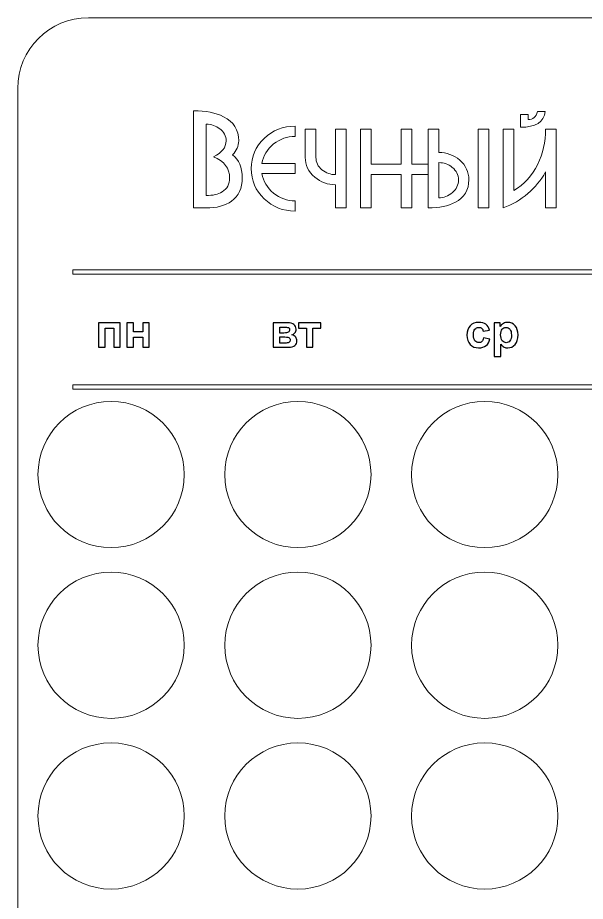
# Model space of a CAD drawing. Header units: millimetres. Extents: x -676 to 660, y -238 to 366.
# Drawn here: x -74.4 to 27.8, y 206.5 to 365.7 of the extents above; entities that cross this region are included whole.
import ezdxf

# ---------------------------------------------------------------- set-up
doc = ezdxf.new("R2010")
doc.units = ezdxf.units.MM
doc.header["$MEASUREMENT"] = 0
doc.layers.add('layer 1', color=7, linetype='Continuous')

msp = doc.modelspace()

# ---------------------------------------------------------------- linework, layer by layer
at = {"layer": 'layer 1', "color": 242, "lineweight": 20}
for centre in [(-57.5893, 283.3926), (-23.9573, 283.3926), (9.6747, 283.3926), (-57.5893, 252.6406), (-23.9573, 252.6406), (9.6747, 252.6406), (-57.5893, 221.8886), (-23.9573, 221.8886), (9.6747, 221.8886)]:
    msp.add_ellipse(centre, major_axis=(0, 13.1651), ratio=1, dxfattribs=at)
at = {"layer": 'layer 1', "color": 254, "lineweight": 20}
msp.add_open_spline([(-61.6584, 365.6892), (-61.6584, 365.6892), (158.2237, 365.6892), (158.2237, 365.6892), (158.2237, 365.6892), (159.7573, 365.6892), (161.012, 364.4345), (161.012, 362.9009), (161.012, 362.9009), (161.012, 362.9009), (161.012, 133.0603), (161.012, 133.0603), (161.012, 133.0603), (161.012, 131.5267), (159.7573, 130.272), (158.2237, 130.272), (158.2237, 130.272), (158.2237, 130.272), (-71.6169, 130.272), (-71.6169, 130.272), (-71.6169, 130.272), (-73.1505, 130.272), (-74.4052, 131.5267), (-74.4052, 133.0603), (-74.4052, 133.0603), (-74.4052, 133.0603), (-74.4052, 352.9424), (-74.4052, 352.9424), (-74.4052, 352.9424), (-74.4052, 359.9532), (-68.6692, 365.6892), (-61.6584, 365.6892)], degree=3, knots=[0, 0, 0, 0, 0.11111111, 0.11111111, 0.11111111, 0.11111111, 0.22222222, 0.22222222, 0.22222222, 0.22222222, 0.33333333, 0.33333333, 0.33333333, 0.33333333, 0.44444444, 0.44444444, 0.44444444, 0.44444444, 0.55555556, 0.55555556, 0.55555556, 0.55555556, 0.66666667, 0.66666667, 0.66666667, 0.66666667, 0.77777778, 0.77777778, 0.77777778, 0.77777778, 1, 1, 1, 1], dxfattribs=at)
at = {"layer": 'layer 1', "color": 250, "lineweight": 9}
for points, knots in [([(-42.7418, 348.917), (-40.5368, 348.917), (-38.7371, 348.5603), (-37.3427, 347.8469), (-37.3427, 347.8469), (-35.5268, 346.939), (-34.6188, 345.4879), (-34.6188, 343.4936), (-34.6188, 343.4936), (-34.6188, 342.5694), (-34.9836, 341.7344), (-35.7133, 340.9886), (-35.7133, 340.9886), (-34.5621, 340.0969), (-33.9865, 338.7106), (-33.9865, 336.8298), (-33.9865, 336.8298), (-33.9865, 334.9815), (-34.631, 333.5871), (-35.9159, 332.6467), (-35.9159, 332.6467), (-37.0549, 331.8198), (-38.5749, 331.4064), (-40.48, 331.4064), (-40.48, 331.4064), (-40.48, 331.4064), (-42.7418, 331.4064), (-42.7418, 331.4064), (-42.7418, 331.4064), (-42.7418, 331.4064), (-42.7418, 348.917), (-42.7418, 348.917)], [0, 0, 0, 0, 0.11111111, 0.11111111, 0.11111111, 0.11111111, 0.22222222, 0.22222222, 0.22222222, 0.22222222, 0.33333333, 0.33333333, 0.33333333, 0.33333333, 0.44444444, 0.44444444, 0.44444444, 0.44444444, 0.55555556, 0.55555556, 0.55555556, 0.55555556, 0.66666667, 0.66666667, 0.66666667, 0.66666667, 0.77777778, 0.77777778, 0.77777778, 0.77777778, 1, 1, 1, 1]), ([(17.4996, 348.2604), (17.4996, 348.2604), (17.4996, 347.3362), (17.4996, 347.3362), (17.4996, 347.3362), (18.3913, 347.3362), (18.9426, 347.8145), (19.1533, 348.7711), (19.1533, 348.7711), (19.1533, 348.7711), (20.5639, 348.7711), (20.5639, 348.7711), (20.5639, 348.7711), (20.3369, 346.8903), (18.8453, 345.9499), (16.089, 345.9499), (16.089, 345.9499), (16.089, 345.9499), (16.089, 348.2604), (16.089, 348.2604), (16.089, 348.2604), (16.089, 348.2604), (17.4996, 348.2604), (17.4996, 348.2604)], [0, 0, 0, 0, 0.14285714, 0.14285714, 0.14285714, 0.14285714, 0.28571429, 0.28571429, 0.28571429, 0.28571429, 0.42857143, 0.42857143, 0.42857143, 0.42857143, 0.57142857, 0.57142857, 0.57142857, 0.57142857, 0.71428571, 0.71428571, 0.71428571, 0.71428571, 1, 1, 1, 1]), ([(-40.4557, 346.5336), (-40.4557, 346.5336), (-40.4557, 333.6439), (-40.4557, 333.6439), (-40.4557, 333.6439), (-39.2802, 333.6439), (-38.3196, 333.8709), (-37.5778, 334.3248), (-37.5778, 334.3248), (-36.6901, 334.8761), (-36.2483, 335.7111), (-36.2483, 336.8298), (-36.2483, 336.8298), (-36.2483, 338.5485), (-37.213, 339.8212), (-39.1424, 340.6481), (-39.1424, 340.6481), (-37.6346, 341.3777), (-36.8806, 342.3262), (-36.8806, 343.4936), (-36.8806, 343.4936), (-36.8806, 344.3853), (-37.2657, 345.1149), (-38.0318, 345.6824), (-38.0318, 345.6824), (-38.7006, 346.185), (-39.5072, 346.4688), (-40.4557, 346.5336)], [0, 0, 0, 0, 0.125, 0.125, 0.125, 0.125, 0.25, 0.25, 0.25, 0.25, 0.375, 0.375, 0.375, 0.375, 0.5, 0.5, 0.5, 0.5, 0.625, 0.625, 0.625, 0.625, 0.75, 0.75, 0.75, 0.75, 1, 1, 1, 1]), ([(-30.4358, 337.6081), (-30.2088, 336.2178), (-29.5116, 335.0463), (-28.3442, 334.0938), (-28.3442, 334.0938), (-27.1768, 333.1453), (-25.8879, 332.6711), (-24.4773, 332.6711), (-24.4773, 332.6711), (-24.4773, 332.6711), (-24.4773, 330.847), (-24.4773, 330.847), (-24.4773, 330.847), (-26.6175, 330.847), (-28.4658, 331.5888), (-30.0223, 333.0723), (-30.0223, 333.0723), (-31.5788, 334.5559), (-32.3571, 336.3677), (-32.3571, 338.5079), (-32.3571, 338.5079), (-32.3571, 340.6481), (-31.5788, 342.4559), (-30.0223, 343.9314), (-30.0223, 343.9314), (-28.4658, 345.4068), (-26.6175, 346.1445), (-24.4773, 346.1445), (-24.4773, 346.1445), (-24.4773, 346.1445), (-24.4773, 344.2962), (-24.4773, 344.2962), (-24.4773, 344.2962), (-25.9041, 344.2962), (-27.185, 343.8422), (-28.3199, 342.9342), (-28.3199, 342.9342), (-29.5035, 341.9938), (-30.2088, 340.8265), (-30.4358, 339.4321), (-30.4358, 339.4321), (-30.4358, 339.4321), (-24.4773, 339.4321), (-24.4773, 339.4321), (-24.4773, 339.4321), (-24.4773, 339.4321), (-24.4773, 337.6081), (-24.4773, 337.6081), (-24.4773, 337.6081), (-24.4773, 337.6081), (-30.4358, 337.6081), (-30.4358, 337.6081)], [0, 0, 0, 0, 0.07142857, 0.07142857, 0.07142857, 0.07142857, 0.14285714, 0.14285714, 0.14285714, 0.14285714, 0.21428571, 0.21428571, 0.21428571, 0.21428571, 0.28571429, 0.28571429, 0.28571429, 0.28571429, 0.35714286, 0.35714286, 0.35714286, 0.35714286, 0.42857143, 0.42857143, 0.42857143, 0.42857143, 0.5, 0.5, 0.5, 0.5, 0.57142857, 0.57142857, 0.57142857, 0.57142857, 0.64285714, 0.64285714, 0.64285714, 0.64285714, 0.71428571, 0.71428571, 0.71428571, 0.71428571, 0.78571429, 0.78571429, 0.78571429, 0.78571429, 0.85714286, 0.85714286, 0.85714286, 0.85714286, 1, 1, 1, 1]), ([(-15.2599, 331.4064), (-15.2599, 331.4064), (-17.1812, 331.4064), (-17.1812, 331.4064), (-17.1812, 331.4064), (-17.1812, 331.4064), (-17.1812, 335.5895), (-17.1812, 335.5895), (-17.1812, 335.5895), (-18.608, 335.5895), (-19.8565, 336.0516), (-20.9265, 336.9757), (-20.9265, 336.9757), (-22.0615, 337.9323), (-22.629, 339.1159), (-22.629, 340.5265), (-22.629, 340.5265), (-22.629, 340.5265), (-22.629, 345.5851), (-22.629, 345.5851), (-22.629, 345.5851), (-22.629, 345.5851), (-20.7077, 345.5851), (-20.7077, 345.5851), (-20.7077, 345.5851), (-20.7077, 345.5851), (-20.7077, 340.5265), (-20.7077, 340.5265), (-20.7077, 340.5265), (-20.7077, 339.6348), (-20.3469, 338.893), (-19.6214, 338.3012), (-19.6214, 338.3012), (-18.8958, 337.7094), (-18.0811, 337.4135), (-17.1812, 337.4135), (-17.1812, 337.4135), (-17.1812, 337.4135), (-17.1812, 345.5851), (-17.1812, 345.5851), (-17.1812, 345.5851), (-17.1812, 345.5851), (-15.2599, 345.5851), (-15.2599, 345.5851), (-15.2599, 345.5851), (-15.2599, 345.5851), (-15.2599, 331.4064), (-15.2599, 331.4064)], [0, 0, 0, 0, 0.07692308, 0.07692308, 0.07692308, 0.07692308, 0.15384615, 0.15384615, 0.15384615, 0.15384615, 0.23076923, 0.23076923, 0.23076923, 0.23076923, 0.30769231, 0.30769231, 0.30769231, 0.30769231, 0.38461538, 0.38461538, 0.38461538, 0.38461538, 0.46153846, 0.46153846, 0.46153846, 0.46153846, 0.53846154, 0.53846154, 0.53846154, 0.53846154, 0.61538462, 0.61538462, 0.61538462, 0.61538462, 0.69230769, 0.69230769, 0.69230769, 0.69230769, 0.76923077, 0.76923077, 0.76923077, 0.76923077, 0.84615385, 0.84615385, 0.84615385, 0.84615385, 1, 1, 1, 1]), ([(-12.7063, 345.5851), (-12.7063, 345.5851), (-10.785, 345.5851), (-10.785, 345.5851), (-10.785, 345.5851), (-10.785, 345.5851), (-10.785, 339.2862), (-10.785, 339.2862), (-10.785, 339.2862), (-10.785, 339.2862), (-5.3616, 339.2862), (-5.3616, 339.2862), (-5.3616, 339.2862), (-5.3616, 339.2862), (-5.3616, 345.5851), (-5.3616, 345.5851), (-5.3616, 345.5851), (-5.3616, 345.5851), (-3.4403, 345.5851), (-3.4403, 345.5851), (-3.4403, 345.5851), (-3.4403, 345.5851), (-3.4403, 339.2862), (-3.4403, 339.2862), (-3.4403, 339.2862), (-3.4403, 339.2862), (-0.5219, 339.2862), (-0.5219, 339.2862), (-0.5219, 339.2862), (-0.5219, 339.2862), (-0.5219, 337.4622), (-0.5219, 337.4622), (-0.5219, 337.4622), (-0.5219, 337.4622), (-3.4403, 337.4622), (-3.4403, 337.4622), (-3.4403, 337.4622), (-3.4403, 337.4622), (-3.4403, 331.4064), (-3.4403, 331.4064), (-3.4403, 331.4064), (-3.4403, 331.4064), (-5.3616, 331.4064), (-5.3616, 331.4064), (-5.3616, 331.4064), (-5.3616, 331.4064), (-5.3616, 337.4622), (-5.3616, 337.4622), (-5.3616, 337.4622), (-5.3616, 337.4622), (-10.785, 337.4622), (-10.785, 337.4622), (-10.785, 337.4622), (-10.785, 337.4622), (-10.785, 331.4064), (-10.785, 331.4064), (-10.785, 331.4064), (-10.785, 331.4064), (-12.7063, 331.4064), (-12.7063, 331.4064), (-12.7063, 331.4064), (-12.7063, 331.4064), (-12.7063, 345.5851), (-12.7063, 345.5851)], [0, 0, 0, 0, 0.05882353, 0.05882353, 0.05882353, 0.05882353, 0.11764706, 0.11764706, 0.11764706, 0.11764706, 0.17647059, 0.17647059, 0.17647059, 0.17647059, 0.23529412, 0.23529412, 0.23529412, 0.23529412, 0.29411765, 0.29411765, 0.29411765, 0.29411765, 0.35294118, 0.35294118, 0.35294118, 0.35294118, 0.41176471, 0.41176471, 0.41176471, 0.41176471, 0.47058824, 0.47058824, 0.47058824, 0.47058824, 0.52941176, 0.52941176, 0.52941176, 0.52941176, 0.58823529, 0.58823529, 0.58823529, 0.58823529, 0.64705882, 0.64705882, 0.64705882, 0.64705882, 0.70588235, 0.70588235, 0.70588235, 0.70588235, 0.76470588, 0.76470588, 0.76470588, 0.76470588, 0.82352941, 0.82352941, 0.82352941, 0.82352941, 0.88235294, 0.88235294, 0.88235294, 0.88235294, 1, 1, 1, 1]), ([(1.3995, 341.402), (2.8425, 341.402), (4.099, 340.9481), (5.1691, 340.0401), (5.1691, 340.0401), (6.2716, 339.0835), (6.8229, 337.8918), (6.8229, 336.465), (6.8229, 336.465), (6.8229, 334.6491), (6.0122, 333.3034), (4.3909, 332.4279), (4.3909, 332.4279), (3.11, 331.7469), (1.4724, 331.4064), (-0.5218, 331.4064), (-0.5218, 331.4064), (-0.5218, 331.4064), (-0.5218, 345.5851), (-0.5218, 345.5851), (-0.5218, 345.5851), (-0.5218, 345.5851), (1.3995, 345.5851), (1.3995, 345.5851), (1.3995, 345.5851), (1.3995, 345.5851), (1.3995, 341.402), (1.3995, 341.402)], [0, 0, 0, 0, 0.125, 0.125, 0.125, 0.125, 0.25, 0.25, 0.25, 0.25, 0.375, 0.375, 0.375, 0.375, 0.5, 0.5, 0.5, 0.5, 0.625, 0.625, 0.625, 0.625, 0.75, 0.75, 0.75, 0.75, 1, 1, 1, 1]), ([(8.4767, 345.5851), (8.4767, 345.5851), (10.398, 345.5851), (10.398, 345.5851), (10.398, 345.5851), (10.398, 345.5851), (10.398, 331.4064), (10.398, 331.4064), (10.398, 331.4064), (10.398, 331.4064), (8.4767, 331.4064), (8.4767, 331.4064), (8.4767, 331.4064), (8.4767, 331.4064), (8.4767, 345.5851), (8.4767, 345.5851)], [0, 0, 0, 0, 0.2, 0.2, 0.2, 0.2, 0.4, 0.4, 0.4, 0.4, 0.6, 0.6, 0.6, 0.6, 1, 1, 1, 1]), ([(14.8973, 345.5851), (14.8973, 345.5851), (14.8973, 334.568), (14.8973, 334.568), (14.8973, 334.568), (16.778, 335.6543), (18.2211, 337.2271), (19.2263, 339.2862), (19.2263, 339.2862), (20.1667, 341.1994), (20.6369, 343.299), (20.6369, 345.5851), (20.6369, 345.5851), (20.6369, 345.5851), (22.5582, 345.5851), (22.5582, 345.5851), (22.5582, 345.5851), (22.5582, 345.5851), (22.5582, 331.4064), (22.5582, 331.4064), (22.5582, 331.4064), (22.5582, 331.4064), (20.6369, 331.4064), (20.6369, 331.4064), (20.6369, 331.4064), (20.6369, 331.4064), (20.6369, 337.8999), (20.6369, 337.8999), (20.6369, 337.8999), (18.9344, 334.868), (16.3808, 332.7035), (12.976, 331.4064), (12.976, 331.4064), (12.976, 331.4064), (12.976, 345.5851), (12.976, 345.5851), (12.976, 345.5851), (12.976, 345.5851), (14.8973, 345.5851), (14.8973, 345.5851)], [0, 0, 0, 0, 0.09090909, 0.09090909, 0.09090909, 0.09090909, 0.18181818, 0.18181818, 0.18181818, 0.18181818, 0.27272727, 0.27272727, 0.27272727, 0.27272727, 0.36363636, 0.36363636, 0.36363636, 0.36363636, 0.45454545, 0.45454545, 0.45454545, 0.45454545, 0.54545455, 0.54545455, 0.54545455, 0.54545455, 0.63636364, 0.63636364, 0.63636364, 0.63636364, 0.72727273, 0.72727273, 0.72727273, 0.72727273, 0.81818182, 0.81818182, 0.81818182, 0.81818182, 1, 1, 1, 1]), ([(1.3995, 339.578), (1.3995, 339.578), (1.3995, 333.2304), (1.3995, 333.2304), (1.3995, 333.2304), (2.3074, 333.2304), (3.1262, 333.5466), (3.8558, 334.1789), (3.8558, 334.1789), (4.5854, 334.8112), (4.9502, 335.5733), (4.9502, 336.465), (4.9502, 336.465), (4.9502, 337.373), (4.5773, 338.1269), (3.8315, 338.7268), (3.8315, 338.7268), (3.1505, 339.2943), (2.3399, 339.578), (1.3995, 339.578)], [0, 0, 0, 0, 0.16666667, 0.16666667, 0.16666667, 0.16666667, 0.33333333, 0.33333333, 0.33333333, 0.33333333, 0.5, 0.5, 0.5, 0.5, 0.66666667, 0.66666667, 0.66666667, 0.66666667, 1, 1, 1, 1])]:
    msp.add_open_spline(points, degree=3, knots=knots, dxfattribs=at)
at = {"layer": 'layer 1', "color": 250, "lineweight": 20}
for points in [[(-64.4468, 320.2787), (-64.4468, 320.2787), (154.6385, 320.2787), (154.6385, 320.2787), (154.6385, 320.2787), (154.6385, 320.2787), (154.6385, 319.4821), (154.6385, 319.4821), (154.6385, 319.4821), (154.6385, 319.4821), (-64.4468, 319.4821), (-64.4468, 319.4821), (-64.4468, 319.4821), (-64.4468, 319.4821), (-64.4468, 320.2787), (-64.4468, 320.2787)], [(-64.4468, 299.5652), (-64.4468, 299.5652), (154.6385, 299.5652), (154.6385, 299.5652), (154.6385, 299.5652), (154.6385, 299.5652), (154.6385, 298.7686), (154.6385, 298.7686), (154.6385, 298.7686), (154.6385, 298.7686), (-64.4468, 298.7686), (-64.4468, 298.7686), (-64.4468, 298.7686), (-64.4468, 298.7686), (-64.4468, 299.5652), (-64.4468, 299.5652)]]:
    msp.add_open_spline(points, degree=3, knots=[0, 0, 0, 0, 0.2, 0.2, 0.2, 0.2, 0.4, 0.4, 0.4, 0.4, 0.6, 0.6, 0.6, 0.6, 1, 1, 1, 1], dxfattribs=at)
at = {"layer": 'layer 1', "color": 250}
for points, knots in [([(-59.8436, 310.7132), (-59.8436, 310.7132), (-55.9404, 310.7132), (-55.9404, 310.7132), (-55.9404, 310.7132), (-55.9404, 310.7132), (-55.9404, 306.319), (-55.9404, 306.319), (-55.9404, 306.319), (-55.9404, 306.319), (-57.1004, 306.319), (-57.1004, 306.319), (-57.1004, 306.319), (-57.1004, 306.319), (-57.1004, 309.7734), (-57.1004, 309.7734), (-57.1004, 309.7734), (-57.1004, 309.7734), (-58.6837, 309.7734), (-58.6837, 309.7734), (-58.6837, 309.7734), (-58.6837, 309.7734), (-58.6837, 306.319), (-58.6837, 306.319), (-58.6837, 306.319), (-58.6837, 306.319), (-59.8436, 306.319), (-59.8436, 306.319), (-59.8436, 306.319), (-59.8436, 306.319), (-59.8436, 310.7132), (-59.8436, 310.7132)], [0, 0, 0, 0, 0.11111111, 0.11111111, 0.11111111, 0.11111111, 0.22222222, 0.22222222, 0.22222222, 0.22222222, 0.33333333, 0.33333333, 0.33333333, 0.33333333, 0.44444444, 0.44444444, 0.44444444, 0.44444444, 0.55555556, 0.55555556, 0.55555556, 0.55555556, 0.66666667, 0.66666667, 0.66666667, 0.66666667, 0.77777778, 0.77777778, 0.77777778, 0.77777778, 1, 1, 1, 1]), ([(-54.7297, 310.7132), (-54.7297, 310.7132), (-53.5698, 310.7132), (-53.5698, 310.7132), (-53.5698, 310.7132), (-53.5698, 310.7132), (-53.5698, 309.1045), (-53.5698, 309.1045), (-53.5698, 309.1045), (-53.5698, 309.1045), (-51.8934, 309.1045), (-51.8934, 309.1045), (-51.8934, 309.1045), (-51.8934, 309.1045), (-51.8934, 310.7132), (-51.8934, 310.7132), (-51.8934, 310.7132), (-51.8934, 310.7132), (-50.7334, 310.7132), (-50.7334, 310.7132), (-50.7334, 310.7132), (-50.7334, 310.7132), (-50.7334, 306.319), (-50.7334, 306.319), (-50.7334, 306.319), (-50.7334, 306.319), (-51.8934, 306.319), (-51.8934, 306.319), (-51.8934, 306.319), (-51.8934, 306.319), (-51.8934, 308.1647), (-51.8934, 308.1647), (-51.8934, 308.1647), (-51.8934, 308.1647), (-53.5698, 308.1647), (-53.5698, 308.1647), (-53.5698, 308.1647), (-53.5698, 308.1647), (-53.5698, 306.319), (-53.5698, 306.319), (-53.5698, 306.319), (-53.5698, 306.319), (-54.7297, 306.319), (-54.7297, 306.319), (-54.7297, 306.319), (-54.7297, 306.319), (-54.7297, 310.7132), (-54.7297, 310.7132)], [0, 0, 0, 0, 0.07692308, 0.07692308, 0.07692308, 0.07692308, 0.15384615, 0.15384615, 0.15384615, 0.15384615, 0.23076923, 0.23076923, 0.23076923, 0.23076923, 0.30769231, 0.30769231, 0.30769231, 0.30769231, 0.38461538, 0.38461538, 0.38461538, 0.38461538, 0.46153846, 0.46153846, 0.46153846, 0.46153846, 0.53846154, 0.53846154, 0.53846154, 0.53846154, 0.61538462, 0.61538462, 0.61538462, 0.61538462, 0.69230769, 0.69230769, 0.69230769, 0.69230769, 0.76923077, 0.76923077, 0.76923077, 0.76923077, 0.84615385, 0.84615385, 0.84615385, 0.84615385, 1, 1, 1, 1]), ([(-28.3858, 310.7132), (-28.3858, 310.7132), (-25.8402, 310.7132), (-25.8402, 310.7132), (-25.8402, 310.7132), (-25.3181, 310.7132), (-24.9286, 310.6187), (-24.6689, 310.4282), (-24.6689, 310.4282), (-24.4093, 310.2377), (-24.2795, 309.9498), (-24.2795, 309.566), (-24.2795, 309.566), (-24.2795, 309.3204), (-24.35, 309.106), (-24.4926, 308.9239), (-24.4926, 308.9239), (-24.6337, 308.7419), (-24.8129, 308.6205), (-25.0274, 308.5599), (-25.0274, 308.5599), (-24.7254, 308.4851), (-24.4996, 308.3468), (-24.35, 308.1422), (-24.35, 308.1422), (-24.2019, 307.9376), (-24.1271, 307.7146), (-24.1271, 307.4719), (-24.1271, 307.4719), (-24.1271, 307.1304), (-24.2527, 306.8524), (-24.5038, 306.6393), (-24.5038, 306.6393), (-24.755, 306.4262), (-25.1262, 306.319), (-25.6172, 306.319), (-25.6172, 306.319), (-25.6172, 306.319), (-28.3858, 306.319), (-28.3858, 306.319), (-28.3858, 306.319), (-28.3858, 306.319), (-28.3858, 310.7132), (-28.3858, 310.7132)], [0, 0, 0, 0, 0.08333333, 0.08333333, 0.08333333, 0.08333333, 0.16666667, 0.16666667, 0.16666667, 0.16666667, 0.25, 0.25, 0.25, 0.25, 0.33333333, 0.33333333, 0.33333333, 0.33333333, 0.41666667, 0.41666667, 0.41666667, 0.41666667, 0.5, 0.5, 0.5, 0.5, 0.58333333, 0.58333333, 0.58333333, 0.58333333, 0.66666667, 0.66666667, 0.66666667, 0.66666667, 0.75, 0.75, 0.75, 0.75, 0.83333333, 0.83333333, 0.83333333, 0.83333333, 1, 1, 1, 1]), ([(-23.8265, 310.7132), (-23.8265, 310.7132), (-19.8557, 310.7132), (-19.8557, 310.7132), (-19.8557, 310.7132), (-19.8557, 310.7132), (-19.8557, 309.7734), (-19.8557, 309.7734), (-19.8557, 309.7734), (-19.8557, 309.7734), (-21.2611, 309.7734), (-21.2611, 309.7734), (-21.2611, 309.7734), (-21.2611, 309.7734), (-21.2611, 306.319), (-21.2611, 306.319), (-21.2611, 306.319), (-21.2611, 306.319), (-22.4211, 306.319), (-22.4211, 306.319), (-22.4211, 306.319), (-22.4211, 306.319), (-22.4211, 309.7734), (-22.4211, 309.7734), (-22.4211, 309.7734), (-22.4211, 309.7734), (-23.8265, 309.7734), (-23.8265, 309.7734), (-23.8265, 309.7734), (-23.8265, 309.7734), (-23.8265, 310.7132), (-23.8265, 310.7132)], [0, 0, 0, 0, 0.11111111, 0.11111111, 0.11111111, 0.11111111, 0.22222222, 0.22222222, 0.22222222, 0.22222222, 0.33333333, 0.33333333, 0.33333333, 0.33333333, 0.44444444, 0.44444444, 0.44444444, 0.44444444, 0.55555556, 0.55555556, 0.55555556, 0.55555556, 0.66666667, 0.66666667, 0.66666667, 0.66666667, 0.77777778, 0.77777778, 0.77777778, 0.77777778, 1, 1, 1, 1]), ([(10.5466, 309.4093), (10.5466, 309.4093), (9.4035, 309.2061), (9.4035, 309.2061), (9.4035, 309.2061), (9.3654, 309.4333), (9.278, 309.6041), (9.1411, 309.7198), (9.1411, 309.7198), (9.0042, 309.8341), (8.8278, 309.8919), (8.6105, 309.8919), (8.6105, 309.8919), (8.3212, 309.8919), (8.0898, 309.7918), (7.9176, 309.5914), (7.9176, 309.5914), (7.7455, 309.391), (7.6594, 309.0566), (7.6594, 308.5867), (7.6594, 308.5867), (7.6594, 308.0646), (7.7469, 307.6962), (7.9219, 307.4803), (7.9219, 307.4803), (8.0969, 307.2644), (8.3311, 307.1572), (8.6246, 307.1572), (8.6246, 307.1572), (8.8447, 307.1572), (9.0254, 307.2207), (9.1651, 307.3463), (9.1651, 307.3463), (9.3062, 307.4719), (9.405, 307.6878), (9.4628, 307.9954), (9.4628, 307.9954), (9.4628, 307.9954), (10.6058, 307.8007), (10.6058, 307.8007), (10.6058, 307.8007), (10.4873, 307.2757), (10.2601, 306.8792), (9.9242, 306.6111), (9.9242, 306.6111), (9.5884, 306.343), (9.1383, 306.2089), (8.5724, 306.2089), (8.5724, 306.2089), (7.9318, 306.2089), (7.4195, 306.4121), (7.0385, 306.8171), (7.0385, 306.8171), (6.6561, 307.2235), (6.4656, 307.7852), (6.4656, 308.5034), (6.4656, 308.5034), (6.4656, 309.2301), (6.6575, 309.7946), (7.0399, 310.1996), (7.0399, 310.1996), (7.4223, 310.6046), (7.9402, 310.8064), (8.5936, 310.8064), (8.5936, 310.8064), (9.127, 310.8064), (9.5517, 310.6906), (9.8678, 310.4606), (9.8678, 310.4606), (10.1825, 310.2306), (10.4083, 309.8807), (10.5466, 309.4093)], [0, 0, 0, 0, 0.05263158, 0.05263158, 0.05263158, 0.05263158, 0.10526316, 0.10526316, 0.10526316, 0.10526316, 0.15789474, 0.15789474, 0.15789474, 0.15789474, 0.21052632, 0.21052632, 0.21052632, 0.21052632, 0.26315789, 0.26315789, 0.26315789, 0.26315789, 0.31578947, 0.31578947, 0.31578947, 0.31578947, 0.36842105, 0.36842105, 0.36842105, 0.36842105, 0.42105263, 0.42105263, 0.42105263, 0.42105263, 0.47368421, 0.47368421, 0.47368421, 0.47368421, 0.52631579, 0.52631579, 0.52631579, 0.52631579, 0.57894737, 0.57894737, 0.57894737, 0.57894737, 0.63157895, 0.63157895, 0.63157895, 0.63157895, 0.68421053, 0.68421053, 0.68421053, 0.68421053, 0.73684211, 0.73684211, 0.73684211, 0.73684211, 0.78947368, 0.78947368, 0.78947368, 0.78947368, 0.84210526, 0.84210526, 0.84210526, 0.84210526, 0.89473684, 0.89473684, 0.89473684, 0.89473684, 1, 1, 1, 1]), ([(11.3946, 310.7132), (11.3946, 310.7132), (12.4784, 310.7132), (12.4784, 310.7132), (12.4784, 310.7132), (12.4784, 310.7132), (12.4784, 310.0683), (12.4784, 310.0683), (12.4784, 310.0683), (12.6195, 310.2885), (12.8086, 310.4663), (13.0485, 310.6032), (13.0485, 310.6032), (13.2884, 310.7386), (13.5551, 310.8064), (13.8472, 310.8064), (13.8472, 310.8064), (14.3566, 310.8064), (14.7898, 310.606), (15.1454, 310.2052), (15.1454, 310.2052), (15.501, 309.8059), (15.6788, 309.2471), (15.6788, 308.533), (15.6788, 308.533), (15.6788, 307.7979), (15.4996, 307.2278), (15.1412, 306.8199), (15.1412, 306.8199), (14.7827, 306.4121), (14.3481, 306.2089), (13.8373, 306.2089), (13.8373, 306.2089), (13.5946, 306.2089), (13.3744, 306.2569), (13.1769, 306.3543), (13.1769, 306.3543), (12.9807, 306.4502), (12.7719, 306.6153), (12.5546, 306.8496), (12.5546, 306.8496), (12.5546, 306.8496), (12.5546, 304.6511), (12.5546, 304.6511), (12.5546, 304.6511), (12.5546, 304.6511), (11.3946, 304.6511), (11.3946, 304.6511), (11.3946, 304.6511), (11.3946, 304.6511), (11.3946, 310.7132), (11.3946, 310.7132)], [0, 0, 0, 0, 0.07142857, 0.07142857, 0.07142857, 0.07142857, 0.14285714, 0.14285714, 0.14285714, 0.14285714, 0.21428571, 0.21428571, 0.21428571, 0.21428571, 0.28571429, 0.28571429, 0.28571429, 0.28571429, 0.35714286, 0.35714286, 0.35714286, 0.35714286, 0.42857143, 0.42857143, 0.42857143, 0.42857143, 0.5, 0.5, 0.5, 0.5, 0.57142857, 0.57142857, 0.57142857, 0.57142857, 0.64285714, 0.64285714, 0.64285714, 0.64285714, 0.71428571, 0.71428571, 0.71428571, 0.71428571, 0.78571429, 0.78571429, 0.78571429, 0.78571429, 0.85714286, 0.85714286, 0.85714286, 0.85714286, 1, 1, 1, 1]), ([(-27.2259, 308.8844), (-27.2259, 308.8844), (-26.4724, 308.8844), (-26.4724, 308.8844), (-26.4724, 308.8844), (-26.1083, 308.8844), (-25.8458, 308.9296), (-25.6835, 309.0213), (-25.6835, 309.0213), (-25.5213, 309.113), (-25.4394, 309.2569), (-25.4394, 309.4531), (-25.4394, 309.4531), (-25.4394, 309.6394), (-25.5156, 309.7706), (-25.6666, 309.8496), (-25.6666, 309.8496), (-25.8176, 309.9286), (-26.0857, 309.9681), (-26.4724, 309.9681), (-26.4724, 309.9681), (-26.4724, 309.9681), (-27.2259, 309.9681), (-27.2259, 309.9681), (-27.2259, 309.9681), (-27.2259, 309.9681), (-27.2259, 308.8844), (-27.2259, 308.8844)], [0, 0, 0, 0, 0.125, 0.125, 0.125, 0.125, 0.25, 0.25, 0.25, 0.25, 0.375, 0.375, 0.375, 0.375, 0.5, 0.5, 0.5, 0.5, 0.625, 0.625, 0.625, 0.625, 0.75, 0.75, 0.75, 0.75, 1, 1, 1, 1]), ([(12.5376, 308.5838), (12.5376, 308.0885), (12.635, 307.7231), (12.8312, 307.486), (12.8312, 307.486), (13.0259, 307.2503), (13.2644, 307.1318), (13.5438, 307.1318), (13.5438, 307.1318), (13.8133, 307.1318), (14.0377, 307.2405), (14.2169, 307.4578), (14.2169, 307.4578), (14.3961, 307.6751), (14.485, 308.0307), (14.485, 308.526), (14.485, 308.526), (14.485, 308.9888), (14.3933, 309.3317), (14.2084, 309.5561), (14.2084, 309.5561), (14.025, 309.7805), (13.7964, 309.8919), (13.524, 309.8919), (13.524, 309.8919), (13.2404, 309.8919), (13.0047, 309.7819), (12.8185, 309.5617), (12.8185, 309.5617), (12.6308, 309.3416), (12.5376, 309.0156), (12.5376, 308.5838)], [0, 0, 0, 0, 0.11111111, 0.11111111, 0.11111111, 0.11111111, 0.22222222, 0.22222222, 0.22222222, 0.22222222, 0.33333333, 0.33333333, 0.33333333, 0.33333333, 0.44444444, 0.44444444, 0.44444444, 0.44444444, 0.55555556, 0.55555556, 0.55555556, 0.55555556, 0.66666667, 0.66666667, 0.66666667, 0.66666667, 0.77777778, 0.77777778, 0.77777778, 0.77777778, 1, 1, 1, 1]), ([(-27.2259, 307.0641), (-27.2259, 307.0641), (-26.303, 307.0641), (-26.303, 307.0641), (-26.303, 307.0641), (-25.97, 307.0641), (-25.7273, 307.1036), (-25.5749, 307.184), (-25.5749, 307.184), (-25.4225, 307.2644), (-25.3463, 307.407), (-25.3463, 307.6144), (-25.3463, 307.6144), (-25.3463, 307.8303), (-25.4338, 307.9785), (-25.6088, 308.0589), (-25.6088, 308.0589), (-25.7823, 308.1408), (-26.1224, 308.1817), (-26.6276, 308.1817), (-26.6276, 308.1817), (-26.6276, 308.1817), (-27.2259, 308.1817), (-27.2259, 308.1817), (-27.2259, 308.1817), (-27.2259, 308.1817), (-27.2259, 307.0641), (-27.2259, 307.0641)], [0, 0, 0, 0, 0.125, 0.125, 0.125, 0.125, 0.25, 0.25, 0.25, 0.25, 0.375, 0.375, 0.375, 0.375, 0.5, 0.5, 0.5, 0.5, 0.625, 0.625, 0.625, 0.625, 0.75, 0.75, 0.75, 0.75, 1, 1, 1, 1])]:
    msp.add_open_spline(points, degree=3, knots=knots, dxfattribs=at)

doc.saveas('drawing.dxf')
